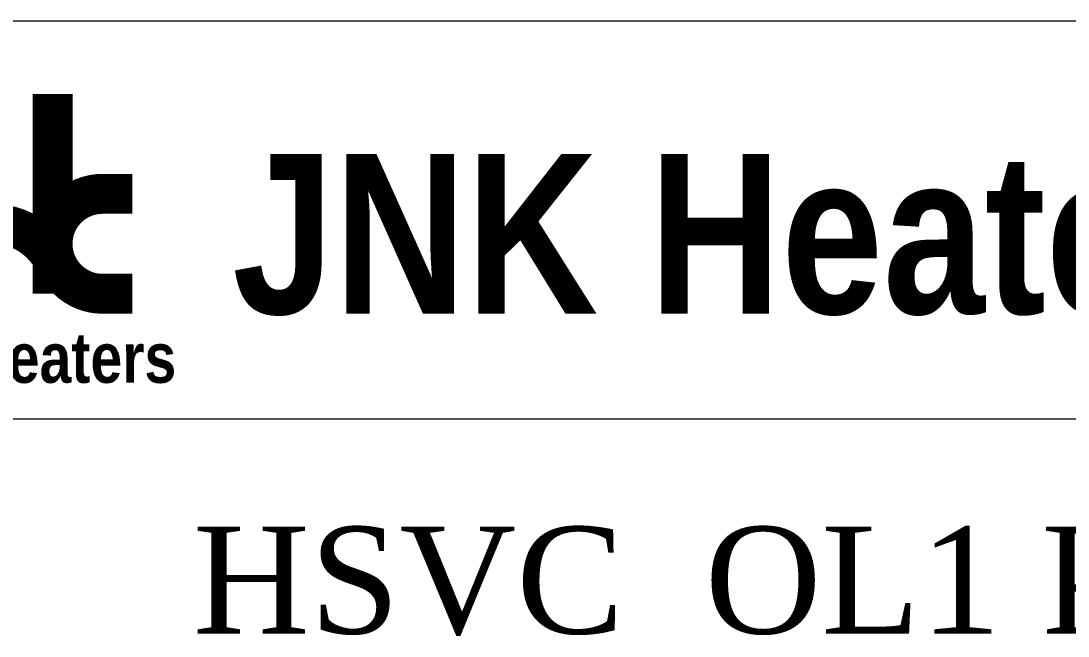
# Model space of a CAD drawing. Header units: millimetres. Extents: x 0 to 91981, y -132907 to 77676.
# Drawn here: x 45432 to 47509, y 44880 to 46099 of the extents above; entities that cross this region are included whole.
import ezdxf
from ezdxf.enums import TextEntityAlignment as Align

# ---------------------------------------------------------------- set-up
doc = ezdxf.new("R2010")
doc.units = ezdxf.units.MM
doc.header["$LTSCALE"] = 60
for name, color, linetype in [('border', 130, 'Continuous'), ('CON-R', 1, 'Continuous'), ('FORM', 7, 'Continuous')]:
    doc.layers.add(name, color=color, linetype=linetype)
doc.styles.add('Logo', font='ARIALNB.TTF', dxfattribs={"width": 0.8})
doc.styles.add('time', font='times.ttf', dxfattribs={"height": 5})

# ---------------------------------------------------------------- blocks, each defined once
blk = doc.blocks.new('JNKLOGO')
at = {"layer": 'FORM', "color": 1, "const_width": 20}
blk.add_lwpolyline([(5288.13, 519.59), (5288.13, 419.59)], dxfattribs=at)
for points in [[(5328.13, 469.59), (5313.13, 469.59, 1), (5313.13, 419.59), (5328.13, 419.59)], [(5288.13, 437.09, 0.583333), (5228.13, 437.09, 0.583333)]]:
    blk.add_lwpolyline(points, format="xyb", dxfattribs=at)
at = {"layer": 'FORM', "color": 1, "style": 'Logo'}
for s, height, p in [('JNK Heaters Co., Ltd.', 80, (5378.13, 409.59)), ('Heaters', 25, (5245.03, 375.03))]:
    blk.add_text(s, height=height, dxfattribs=at).set_placement(p)
blk = doc.blocks.new('TITLE')
at = {"layer": 'border', "color": 7, "linetype": 'Continuous', "lineweight": 0}
for p, q in [((699.671, 68.573), (823.671, 68.573)), ((699.671, 55.42), (823.671, 55.42))]:
    blk.add_line(p, q, dxfattribs=at)
at = {"lineweight": 0, "style": 'time'}
blk.add_text('HSVC  OL1 PROJECT', height=3.53659, dxfattribs=at).set_placement((761.671, 48.328), align=Align.CENTER)

msp = doc.modelspace()

# ---------------------------------------------------------------- block references
at = {"linetype": 'ByBlock', "xscale": 59.9999999939999, "yscale": 59.9999999939999, "zscale": 59.9999999939999}
msp.add_blockref('TITLE', (1591.41048, 41984.79921), dxfattribs=at)
at = {"layer": 'CON-R', "xscale": 3.962579310741384, "yscale": 3.962579310741384, "zscale": 3.962579310741384}
msp.add_blockref('JNKLOGO', (24539.96573, 43895.5838), dxfattribs=at)

doc.saveas('drawing.dxf')
